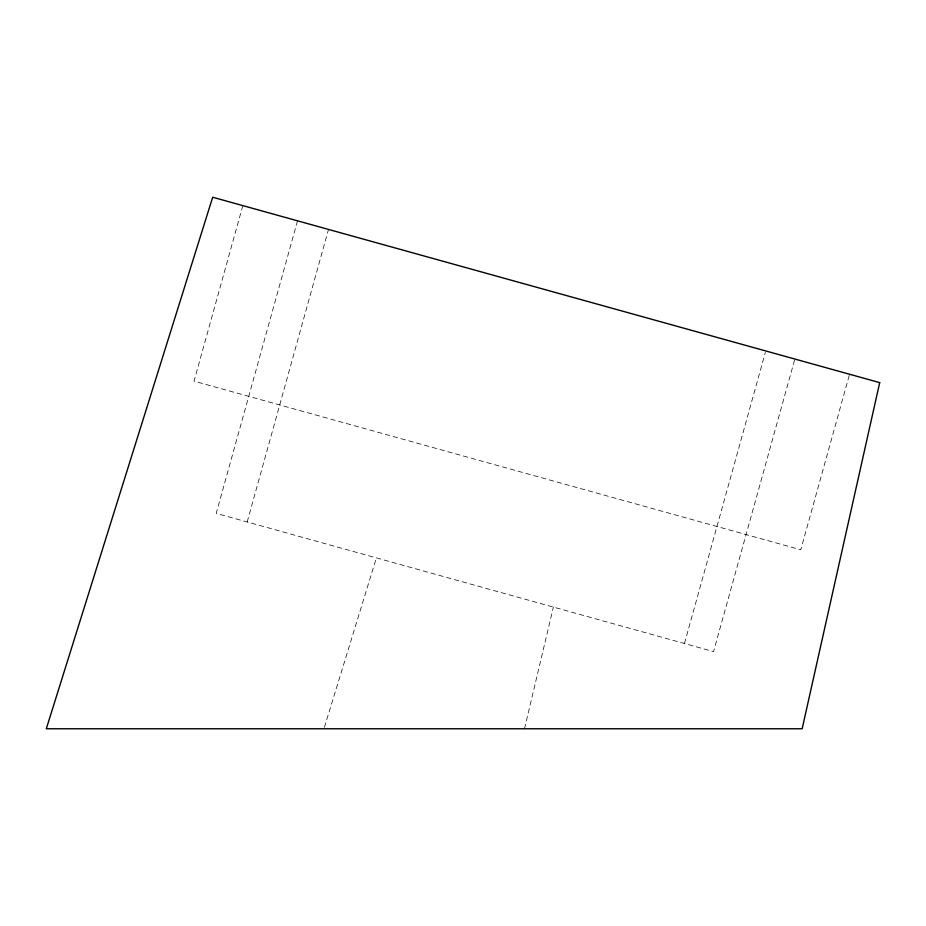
<?xml version="1.0" encoding="UTF-8"?>
<svg xmlns="http://www.w3.org/2000/svg" width="926" height="926" viewBox="0 0 926 926"><rect width="100%" height="100%" fill="white"/><g stroke="black" fill="none" stroke-linecap="round" stroke-linejoin="round"><path stroke-width="0.69" stroke-dasharray="4.63 3.47" d="M524.51 728.762L553.378 607.086M242.82 205.618L194.043 381.142L800.77 549.778L849.559 374.254M297.524 220.816L216.221 513.374L713.552 651.603L794.855 359.045M247.184 521.975L328.498 229.428M684.441 643.512L765.362 352.355M324.366 727.385L376.384 557.892"/><path stroke-width="1.39" d="M879.7 382.623L802.159 728.762L46.3 728.762L212.691 197.238L879.7 382.623"/></g></svg>
